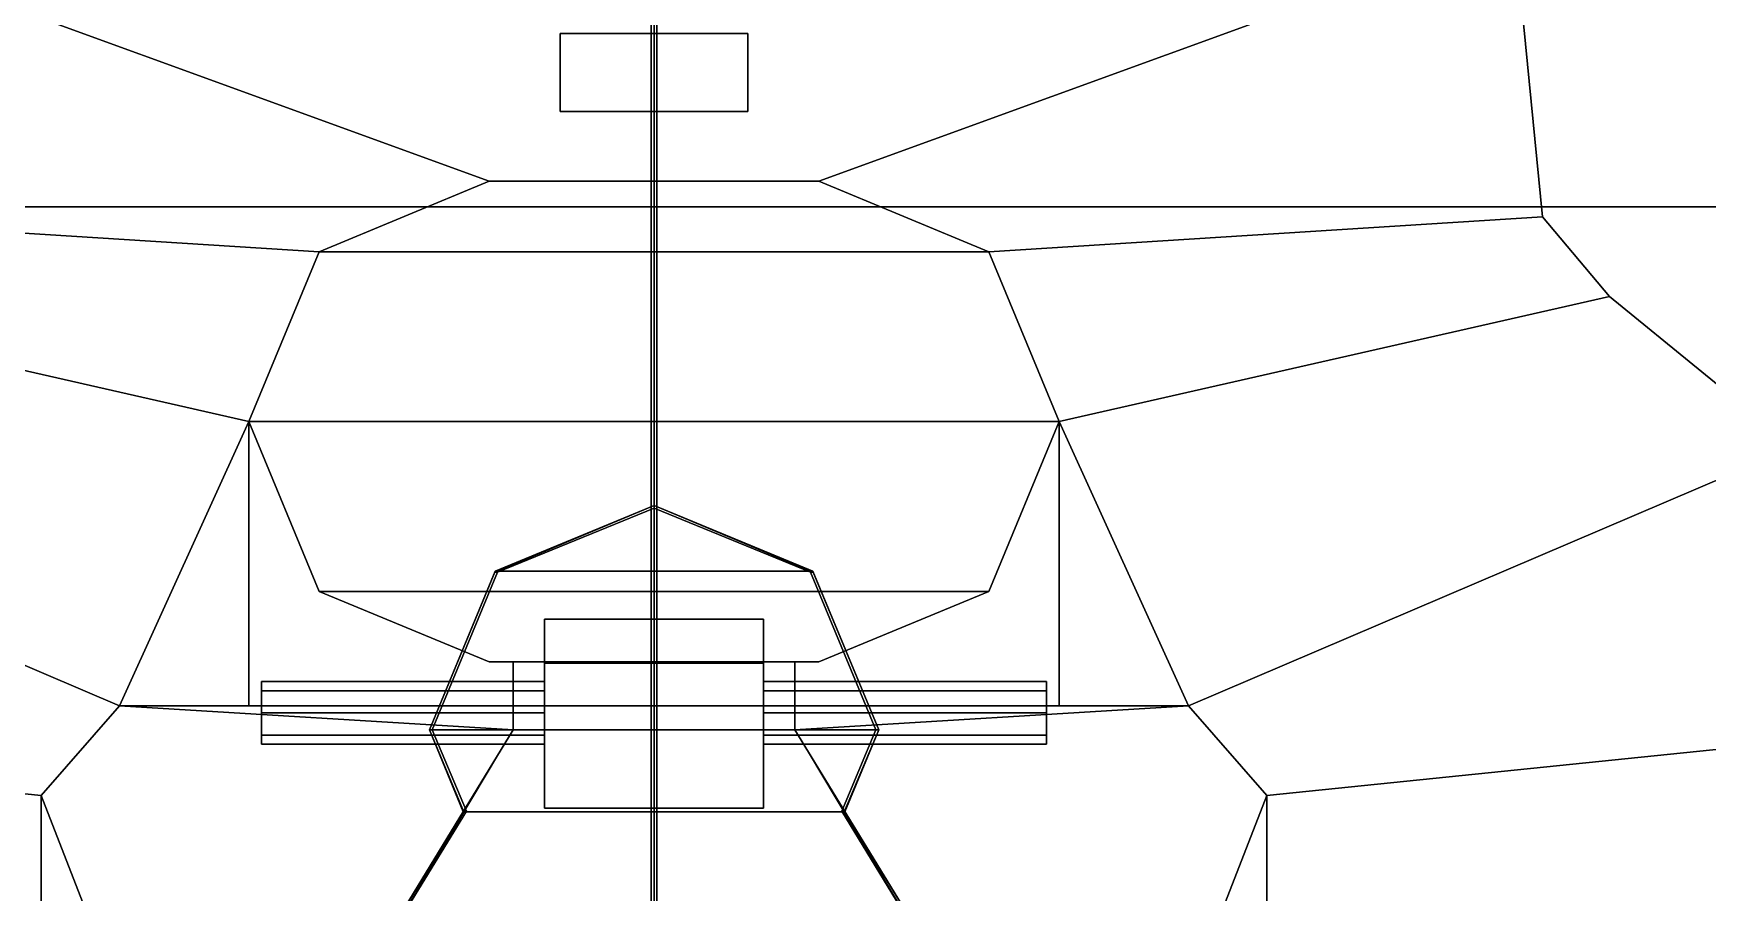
# Model space of a CAD drawing. Extents: x -13 to 13, y -77 to 74.
# Drawn here: x -4.36 to 7.41, y 16.98 to 23.02 of the extents above; entities that cross this region are included whole.
import ezdxf

# ---------------------------------------------------------------- set-up
doc = ezdxf.new("R2010")
doc.units = 0
doc.layers.get('0').update_dxf_attribs({"linetype": 'CONTINUOUS'})
for name, color, linetype in [('RAILINGS', 6, 'CONTINUOUS'), ('SUPERSTRUCTURE', 3, 'CONTINUOUS'), ('TURRET', 2, 'CONTINUOUS')]:
    doc.layers.add(name, color=color, linetype=linetype)

msp = doc.modelspace()

# ---------------------------------------------------------------- linework, layer by layer
for points in [[(0, 73.39, 7.67), (-0.02, 73.39, 7.65), (-0.02, 15.59, 28.44), (0, 15.59, 28.46)], [(-0.02, 73.39, 7.65), (0, 73.39, 7.63), (0, 15.59, 28.42), (-0.02, 15.59, 28.44)], [(0.02, 73.39, 7.65), (0, 73.39, 7.67), (0, 15.59, 28.46), (0.02, 15.59, 28.44)], [(0, 73.39, 7.63), (0.02, 73.39, 7.65), (0.02, 15.59, 28.44), (0, 15.59, 28.42)], [(11.49, 21.8, 5.32), (11.23, 23.73, 5.31), (-11.23, 23.73, 5.31), (-11.49, 21.8, 5.32)], [(-11.49, 21.8, 5.32), (-11.61, 8.53, 5.21), (11.61, 8.53, 5.21), (11.49, 21.8, 5.32)]]:
    msp.add_3dface(points)
at = {"layer": 'RAILINGS'}
for points in [[(0, 19.7, 15.88), (-1.12, 19.23, 15.88), (-1.1, 19.23, 15.88), (0, 19.68, 15.88)], [(-1.12, 19.23, 15.09), (-1.12, 19.23, 15.88), (0, 19.7, 15.88), (0, 19.7, 15.09)], [(0, 19.68, 15.88), (-1.1, 19.23, 15.88), (-1.1, 19.23, 15.09), (0, 19.68, 15.09)], [(1.12, 19.23, 15.88), (1.12, 19.23, 15.09), (0, 19.7, 15.09), (0, 19.7, 15.88)], [(0, 19.68, 15.88), (1.1, 19.23, 15.88), (1.12, 19.23, 15.88), (0, 19.7, 15.88)], [(0, 19.68, 15.09), (1.1, 19.23, 15.09), (1.1, 19.23, 15.88), (0, 19.68, 15.88)], [(-1.58, 18.12, 15.09), (-1.58, 18.12, 15.88), (-1.12, 19.23, 15.88), (-1.12, 19.23, 15.09)], [(-1.12, 19.23, 15.88), (-1.58, 18.12, 15.88), (-1.56, 18.12, 15.88), (-1.1, 19.23, 15.88)], [(-1.1, 19.23, 15.88), (-1.56, 18.12, 15.88), (-1.56, 18.12, 15.09), (-1.1, 19.23, 15.09)], [(1.1, 19.23, 15.09), (1.56, 18.12, 15.09), (1.56, 18.12, 15.88), (1.1, 19.23, 15.88)], [(1.1, 19.23, 15.88), (1.56, 18.12, 15.88), (1.58, 18.12, 15.88), (1.12, 19.23, 15.88)], [(1.58, 18.12, 15.88), (1.58, 18.12, 15.09), (1.12, 19.23, 15.09), (1.12, 19.23, 15.88)], [(-1.34, 17.55, 15.09), (-1.34, 17.55, 15.88), (-1.58, 18.12, 15.88), (-1.58, 18.12, 15.09)], [(-1.58, 18.12, 15.88), (-1.34, 17.55, 15.88), (-1.32, 17.55, 15.88), (-1.56, 18.12, 15.88)], [(-1.56, 18.12, 15.88), (-1.32, 17.55, 15.88), (-1.32, 17.55, 15.09), (-1.56, 18.12, 15.09)], [(1.56, 18.12, 15.09), (1.32, 17.55, 15.09), (1.32, 17.55, 15.88), (1.56, 18.12, 15.88)], [(1.56, 18.12, 15.88), (1.32, 17.55, 15.88), (1.34, 17.55, 15.88), (1.58, 18.12, 15.88)], [(1.34, 17.55, 15.88), (1.34, 17.55, 15.09), (1.58, 18.12, 15.09), (1.58, 18.12, 15.88)], [(-1.81, 16.78, 15.09), (-1.81, 16.78, 15.88), (-1.34, 17.55, 15.88), (-1.34, 17.55, 15.09)], [(-1.34, 17.55, 15.88), (-1.81, 16.78, 15.88), (-1.79, 16.78, 15.88), (-1.32, 17.55, 15.88)], [(-1.32, 17.55, 15.88), (-1.79, 16.78, 15.88), (-1.79, 16.78, 15.09), (-1.32, 17.55, 15.09)], [(1.32, 17.55, 15.09), (1.79, 16.78, 15.09), (1.79, 16.78, 15.88), (1.32, 17.55, 15.88)], [(1.32, 17.55, 15.88), (1.79, 16.78, 15.88), (1.81, 16.78, 15.88), (1.34, 17.55, 15.88)], [(1.81, 16.78, 15.88), (1.81, 16.78, 15.09), (1.34, 17.55, 15.09), (1.34, 17.55, 15.88)]]:
    msp.add_3dface(points, dxfattribs=at)
at = {"layer": 'SUPERSTRUCTURE'}
for points in [[(-1.16, 21.98, 7.4), (-6.05, 23.76, 7.4), (-6.25, 21.73, 7.4), (-2.355, 21.485, 7.4)], [(1.16, 21.98, 7.4), (6.05, 23.76, 7.4), (-6.05, 23.76, 7.4), (-1.16, 21.98, 7.4)], [(6.05, 23.76, 7.4), (1.16, 21.98, 7.4), (2.355, 21.485, 7.4), (6.25, 21.73, 7.4)], [(6.05, 23.76, 5.3), (6.05, 23.76, 7.4), (6.25, 21.73, 7.4), (6.25, 21.73, 5.31)], [(-1.16, 21.98, 7.4), (-2.355, 21.485, 7.4), (-2.355, 21.485, 12.43), (-1.16, 21.98, 12.43)], [(-1.16, 21.98, 12.43), (-2.355, 21.485, 12.43), (2.355, 21.485, 12.43), (1.16, 21.98, 12.43)], [(1.16, 21.98, 7.4), (-1.16, 21.98, 7.4), (-1.16, 21.98, 12.43), (1.16, 21.98, 12.43)], [(2.355, 21.485, 7.4), (1.16, 21.98, 7.4), (1.16, 21.98, 12.43), (2.355, 21.485, 12.43)], [(-2.355, 21.485, 7.4), (-6.25, 21.73, 7.4), (-6.72, 21.17, 7.4), (-2.85, 20.29, 7.4)], [(6.25, 21.73, 7.4), (2.355, 21.485, 7.4), (2.85, 20.29, 7.4), (6.72, 21.17, 7.4)], [(6.25, 21.73, 5.31), (6.25, 21.73, 7.4), (6.72, 21.17, 7.4), (6.72, 21.17, 5.31)], [(-2.355, 21.485, 7.4), (-2.85, 20.29, 7.4), (-2.85, 20.29, 12.43), (-2.355, 21.485, 12.43)], [(-2.355, 21.485, 12.43), (-2.85, 20.29, 12.43), (2.85, 20.29, 12.43), (2.355, 21.485, 12.43)], [(2.85, 20.29, 7.4), (2.355, 21.485, 7.4), (2.355, 21.485, 12.43), (2.85, 20.29, 12.43)], [(-2.85, 20.29, 7.4), (-6.72, 21.17, 7.4), (-8.02, 20.11, 7.4), (-3.76, 18.29, 7.4)], [(6.72, 21.17, 7.4), (2.85, 20.29, 7.4), (3.76, 18.29, 7.4), (8.02, 20.11, 7.4)], [(6.72, 21.17, 5.31), (6.72, 21.17, 7.4), (8.02, 20.11, 7.4), (8.02, 20.11, 5.3)], [(-3.76, 18.29, 7.4), (-3.76, 18.29, 7.4), (-2.85, 18.29, 7.4), (-2.85, 20.29, 7.4)], [(-2.85, 20.29, 7.4), (-2.85, 18.29, 7.4), (-2.85, 18.29, 10.23), (-2.85, 20.29, 10.23)], [(-2.85, 20.29, 10.23), (-2.85, 18.29, 10.23), (2.85, 18.29, 10.23), (2.85, 20.29, 10.23)], [(-2.85, 20.29, 10.23), (-2.355, 19.095, 10.23), (-2.355, 19.095, 12.43), (-2.85, 20.29, 12.43)], [(-2.85, 20.29, 12.43), (-2.355, 19.095, 12.43), (2.355, 19.095, 12.43), (2.85, 20.29, 12.43)], [(2.355, 19.095, 10.23), (2.85, 20.29, 10.23), (2.85, 20.29, 12.43), (2.355, 19.095, 12.43)], [(2.85, 18.29, 10.23), (2.85, 18.29, 7.4), (2.85, 20.29, 7.4), (2.85, 20.29, 10.23)], [(3.76, 18.29, 7.4), (2.85, 20.29, 7.4), (2.85, 20.29, 7.4), (2.85, 18.29, 7.4)], [(-3.76, 18.29, 7.4), (-8.02, 20.11, 7.4), (-8.02, 18.04, 7.4), (-4.31, 17.66, 7.4)], [(8.02, 20.11, 7.4), (3.76, 18.29, 7.4), (4.31, 17.66, 7.4), (8.02, 18.04, 7.4)], [(0, 19.7, 14.89), (-1.117, 19.237, 14.89), (-1.117, 19.237, 15.09), (0, 19.7, 15.09)], [(1.117, 19.237, 15.09), (0, 19.7, 15.09), (0, 19.7, 15.09), (-1.117, 19.237, 15.09)], [(1.117, 19.237, 14.89), (0, 19.7, 14.89), (0, 19.7, 15.09), (1.117, 19.237, 15.09)], [(-1.117, 19.237, 14.89), (-1.58, 18.12, 14.89), (-1.58, 18.12, 15.09), (-1.117, 19.237, 15.09)], [(1.58, 18.12, 15.09), (1.117, 19.237, 15.09), (-1.117, 19.237, 15.09), (-1.58, 18.12, 15.09)], [(1.58, 18.12, 14.89), (1.117, 19.237, 14.89), (1.117, 19.237, 15.09), (1.58, 18.12, 15.09)], [(-2.355, 19.095, 10.23), (-1.16, 18.6, 10.23), (-1.16, 18.6, 12.43), (-2.355, 19.095, 12.43)], [(-2.355, 19.095, 12.43), (-1.16, 18.6, 12.43), (1.16, 18.6, 12.43), (2.355, 19.095, 12.43)], [(1.16, 18.6, 10.23), (2.355, 19.095, 10.23), (2.355, 19.095, 12.43), (1.16, 18.6, 12.43)], [(0.77, 18.59, 16.57), (0.77, 18.9, 15.51), (-0.77, 18.9, 15.51), (-0.77, 18.59, 16.57)], [(0.77, 18.9, 15.51), (0.77, 18.9, 15.09), (-0.77, 18.9, 15.09), (-0.77, 18.9, 15.51)], [(-0.77, 18.59, 16.57), (-0.77, 18.9, 15.51), (-0.77, 18.9, 15.51), (-0.77, 17.57, 16.57)], [(-0.77, 18.9, 15.51), (-0.77, 18.9, 15.09), (-0.77, 17.57, 15.09), (-0.77, 17.57, 16.57)], [(0.77, 18.9, 15.51), (0.77, 18.9, 15.51), (0.77, 18.59, 16.57), (0.77, 17.57, 16.57)], [(0.77, 17.57, 15.09), (0.77, 18.9, 15.09), (0.77, 18.9, 15.51), (0.77, 17.57, 16.57)], [(-1.16, 18.6, 10.23), (-0.99, 18.6, 10.23), (-0.99, 18.6, 12.43), (-1.16, 18.6, 12.43)], [(-0.99, 18.6, 10.23), (-0.99, 18.12, 10.23), (-0.99, 18.12, 12.43), (-0.99, 18.6, 12.43)], [(-0.99, 18.6, 12.43), (-0.99, 18.12, 12.43), (0.99, 18.12, 12.43), (0.99, 18.6, 12.43)], [(0.77, 17.57, 16.57), (0.77, 18.59, 16.57), (-0.77, 18.59, 16.57), (-0.77, 17.57, 16.57)], [(0.99, 18.12, 10.23), (0.99, 18.6, 10.23), (0.99, 18.6, 12.43), (0.99, 18.12, 12.43)], [(0.99, 18.6, 10.23), (1.16, 18.6, 10.23), (1.16, 18.6, 12.43), (0.99, 18.6, 12.43)], [(-0.77, 18.396, 16.466), (-0.77, 18.46, 16.31), (-2.76, 18.46, 16.31), (-2.76, 18.396, 16.466)], [(-0.77, 18.46, 16.31), (-0.77, 18.396, 16.154), (-2.76, 18.396, 16.154), (-2.76, 18.46, 16.31)], [(-2.76, 18.396, 16.154), (-2.76, 18.24, 16.09), (-2.76, 18.084, 16.154), (-2.76, 18.46, 16.31)], [(-2.76, 18.46, 16.31), (-2.76, 18.084, 16.154), (-2.76, 18.02, 16.31), (-2.76, 18.396, 16.466)], [(-0.77, 18.24, 16.53), (-0.77, 18.396, 16.466), (-2.76, 18.396, 16.466), (-2.76, 18.24, 16.53)], [(-0.77, 18.396, 16.154), (-0.77, 18.24, 16.09), (-2.76, 18.24, 16.09), (-2.76, 18.396, 16.154)], [(-2.76, 18.396, 16.466), (-2.76, 18.02, 16.31), (-2.76, 18.084, 16.466), (-2.76, 18.24, 16.53)], [(2.76, 18.396, 16.466), (2.76, 18.46, 16.31), (0.77, 18.46, 16.31), (0.77, 18.396, 16.466)], [(2.76, 18.46, 16.31), (2.76, 18.396, 16.154), (0.77, 18.396, 16.154), (0.77, 18.46, 16.31)], [(2.76, 18.24, 16.53), (2.76, 18.396, 16.466), (0.77, 18.396, 16.466), (0.77, 18.24, 16.53)], [(2.76, 18.396, 16.154), (2.76, 18.24, 16.09), (0.77, 18.24, 16.09), (0.77, 18.396, 16.154)], [(2.76, 18.084, 16.466), (2.76, 18.46, 16.31), (2.76, 18.396, 16.466), (2.76, 18.24, 16.53)], [(2.76, 18.02, 16.31), (2.76, 18.396, 16.154), (2.76, 18.46, 16.31), (2.76, 18.084, 16.466)], [(2.76, 18.084, 16.154), (2.76, 18.24, 16.09), (2.76, 18.396, 16.154), (2.76, 18.02, 16.31)], [(-3.76, 18.29, 7.4), (-4.31, 17.66, 7.4), (-4.31, 17.66, 10.23), (-3.76, 18.29, 10.23)], [(-3.76, 18.29, 10.23), (-4.31, 17.66, 10.23), (-3.11, 14.57, 10.23), (-0.99, 18.12, 10.23)], [(-3.76, 18.29, 10.23), (-0.99, 18.12, 10.23), (0.99, 18.12, 10.23), (3.76, 18.29, 10.23)], [(-2.85, 18.29, 10.23), (-2.85, 18.29, 7.4), (-3.76, 18.29, 7.4), (-3.76, 18.29, 10.23)], [(3.11, 14.57, 10.23), (4.31, 17.66, 10.23), (3.76, 18.29, 10.23), (0.99, 18.12, 10.23)], [(3.76, 18.29, 10.23), (3.76, 18.29, 7.4), (2.85, 18.29, 7.4), (2.85, 18.29, 10.23)], [(4.31, 17.66, 10.23), (4.31, 17.66, 7.4), (3.76, 18.29, 7.4), (3.76, 18.29, 10.23)], [(-0.77, 18.084, 16.466), (-0.77, 18.24, 16.53), (-2.76, 18.24, 16.53), (-2.76, 18.084, 16.466)], [(-0.77, 18.24, 16.09), (-0.77, 18.084, 16.154), (-2.76, 18.084, 16.154), (-2.76, 18.24, 16.09)], [(2.76, 18.084, 16.466), (2.76, 18.24, 16.53), (0.77, 18.24, 16.53), (0.77, 18.084, 16.466)], [(2.76, 18.24, 16.09), (2.76, 18.084, 16.154), (0.77, 18.084, 16.154), (0.77, 18.24, 16.09)], [(-4.31, 17.66, 7.4), (-8.02, 18.04, 7.4), (-9.72, 14.56, 7.4), (-4.31, 6.91, 7.4)], [(-0.77, 18.02, 16.31), (-0.77, 18.084, 16.466), (-2.76, 18.084, 16.466), (-2.76, 18.02, 16.31)], [(-0.77, 18.084, 16.154), (-0.77, 18.02, 16.31), (-2.76, 18.02, 16.31), (-2.76, 18.084, 16.154)], [(-0.99, 18.12, 14.89), (-0.99, 18.12, 10.23), (-1.81, 16.78, 10.23), (-1.81, 16.78, 14.89)], [(-1.58, 18.12, 14.89), (-1.342, 17.545, 14.89), (-1.342, 17.545, 15.09), (-1.58, 18.12, 15.09)], [(1.342, 17.545, 15.09), (1.58, 18.12, 15.09), (-1.58, 18.12, 15.09), (-1.342, 17.545, 15.09)], [(0.99, 18.12, 14.89), (0.99, 18.12, 10.23), (-0.99, 18.12, 10.23), (-0.99, 18.12, 14.89)], [(2.76, 18.02, 16.31), (2.76, 18.084, 16.466), (0.77, 18.084, 16.466), (0.77, 18.02, 16.31)], [(2.76, 18.084, 16.154), (2.76, 18.02, 16.31), (0.77, 18.02, 16.31), (0.77, 18.084, 16.154)], [(1.81, 16.78, 10.23), (0.99, 18.12, 10.23), (0.99, 18.12, 14.89), (1.81, 16.78, 14.89)], [(1.342, 17.545, 14.89), (1.58, 18.12, 14.89), (1.58, 18.12, 15.09), (1.342, 17.545, 15.09)], [(9.72, 14.56, 7.4), (8.02, 18.04, 7.4), (4.31, 17.66, 7.4), (4.31, 6.91, 7.4)], [(-4.31, 17.66, 10.23), (-4.31, 17.66, 7.4), (-4.31, 6.91, 7.4), (-4.31, 6.91, 10.23)], [(-3.11, 14.57, 10.23), (-4.31, 17.66, 10.23), (-4.31, 6.91, 10.23), (-3.11, 9.77, 10.23)], [(1.81, 16.78, 15.09), (1.342, 17.545, 15.09), (-1.342, 17.545, 15.09), (-1.81, 16.78, 15.09)], [(-0.77, 17.57, 16.57), (-0.77, 17.57, 15.09), (0.77, 17.57, 15.09), (0.77, 17.57, 16.57)], [(4.31, 6.91, 10.23), (4.31, 17.66, 10.23), (3.11, 14.57, 10.23), (3.11, 9.77, 10.23)], [(4.31, 6.91, 7.4), (4.31, 17.66, 7.4), (4.31, 17.66, 10.23), (4.31, 6.91, 10.23)]]:
    msp.add_3dface(points, dxfattribs=at)
at = {"layer": 'TURRET'}
for points in [[(-0.66, 23.02, 10.15), (-0.66, 22.47, 10.15), (-0.66, 22.47, 11.41), (-0.66, 23.02, 11.41)], [(0.66, 23.02, 10.15), (0.66, 22.47, 10.15), (-0.66, 22.47, 10.15), (-0.66, 23.02, 10.15)], [(-0.66, 23.02, 11.41), (-0.66, 22.47, 11.41), (0.66, 22.47, 11.41), (0.66, 23.02, 11.41)], [(0.66, 22.47, 11.41), (0.66, 22.47, 10.15), (0.66, 23.02, 10.15), (0.66, 23.02, 11.41)], [(-0.66, 22.47, 11.41), (-0.66, 22.47, 10.15), (0.66, 22.47, 10.15), (0.66, 22.47, 11.41)]]:
    msp.add_3dface(points, dxfattribs=at)

doc.saveas('drawing.dxf')
